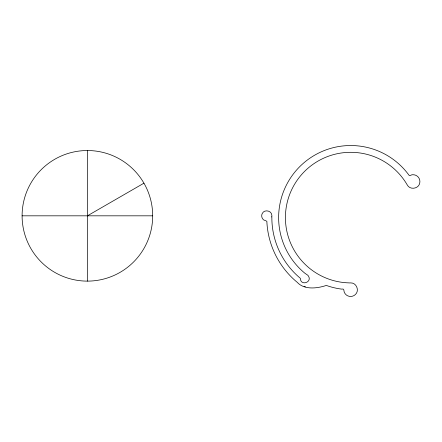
<?xml version="1.0" encoding="UTF-8"?>
<svg xmlns="http://www.w3.org/2000/svg" width="442" height="442" viewBox="0 0 442 442"><rect width="100%" height="100%" fill="white"/><g stroke="black" fill="none" stroke-linecap="round" stroke-linejoin="round"><path stroke-width="0.66" d="M271.753 216.934L271.786 216.779A5.089 5.089 0 0 0 271.858 215.342C271.697 210.386 264.018 209.121 262.183 213.657C261.421 215.248 261.576 217.232 262.581 218.685C263.443 221.21 267.852 219.84 266.929 222.878A83.952 83.952 0 0 0 289.516 275.079L291.35 276.974A83.952 83.952 0 0 0 297.201 282.294C304.289 290.112 317.323 288.466 326.295 285.427A72.079 72.079 0 0 0 341.677 289.118C344.837 288.223 343.368 291.543 344.716 293.046C345.379 294.223 346.406 295.184 347.622 295.781C350.047 297.007 353.186 296.56 355.175 294.703C359.76 290.963 356.628 282.676 350.71 282.902A6.785 6.785 0 0 0 349.86 282.946L348.661 282.869A65.294 65.294 0 0 1 294.51 184.369A65.294 65.294 0 0 1 406.916 184.369L406.96 184.397A6.785 6.785 0 0 0 407.259 184.96C410.005 190.32 418.939 188.806 419.773 182.844C420.331 180.187 419.088 177.27 416.784 175.833C415.646 175.098 414.287 174.723 412.938 174.756C411.541 174.325 409.822 176.397 409.027 175.242A72.079 72.079 0 0 0 301.372 165.065A72.079 72.079 0 0 0 304.77 273.145L306.787 274.57A4.414 4.414 0 0 1 308.345 275.924C312.66 282.305 300.461 286.416 300.345 278.322L298.56 276.764A78.864 78.864 0 0 1 271.852 217.608L271.786 216.779M87.394 215.823L143.943 183.176L143.595 182.585A65.294 65.294 0 0 0 30.62 183.574A65.294 65.294 0 0 0 87.621 281.118A65.294 65.294 0 0 0 143.943 183.176M22.1 215.823L152.689 215.823M304.129 286.466L305.416 286.841M87.394 150.529L87.394 281.118"/></g></svg>
